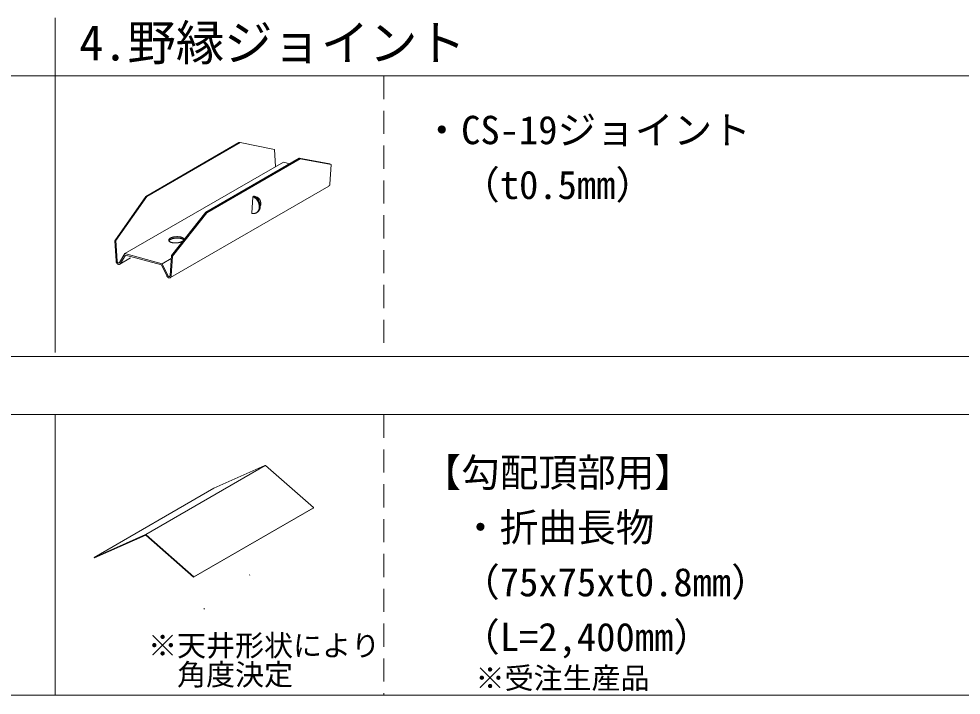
# Model space of a CAD drawing. Units: millimetres on the paper, enlarged 50 times, with parts at other scales. Extents: x -9752 to 9748, y -6991 to 6878.
# Drawn here: x -7314 to -4877, y 3502 to 5250 of the extents above; entities that cross this region are included whole.
import ezdxf
from ezdxf.enums import TextEntityAlignment as Align

# ---------------------------------------------------------------- set-up
doc = ezdxf.new("R2010")
doc.units = ezdxf.units.MM
doc.header["$LTSCALE"] = 50
doc.linetypes.add('DASHED1', pattern=[1.8, 1.2, -0.6])
for name, color, linetype, lineweight in [('1-1_中線', 7, 'Continuous', 18), ('1-6_文字', 4, 'Continuous', 9), ('F-6_文字', 7, 'Continuous', 18)]:
    doc.layers.add(name, color=color, linetype=linetype, lineweight=lineweight)
doc.styles.add('ＭＳ ゴシック', font='')
doc.styles.get('ＭＳ ゴシック').set_extended_font_data('MS Gothic')

msp = doc.modelspace()

# ---------------------------------------------------------------- linework, layer by layer
at = {"layer": '1-1_中線'}
for p, q in [((-6986.31, 4791.02), (-6745.06, 4930.3)), ((-6983.27, 4791.22), (-6742.02, 4930.5)), ((-6745.06, 4930.3), (-6742.02, 4930.5)), ((-6653.21, 4912.78), (-6742.02, 4930.5)), ((-6653.21, 4912.78), (-6650.27, 4868.23)), ((-7039.89, 4643.29), (-6629.77, 4880.07)), ((-6831, 4750.42), (-6589.75, 4889.7)), ((-6827.99, 4748.58), (-6586.64, 4887.92)), ((-6613.83, 4875.8), (-6629.77, 4880.07)), ((-6589.75, 4889.7), (-6586.68, 4887.93)), ((-6589.75, 4889.7), (-6509.63, 4875.32)), ((-6586.68, 4887.93), (-6506.59, 4873.5)), ((-6509.63, 4875.32), (-6506.56, 4873.55)), ((-6506.59, 4873.57), (-6510.04, 4822.99)), ((-6922.42, 4581.29), (-6512.56, 4817.92)), ((-6986.31, 4791.02), (-7066.44, 4676.83)), ((-7063.4, 4677.03), (-6983.27, 4791.22)), ((-6986.31, 4791.02), (-6983.27, 4791.22)), ((-6709.26, 4790.18), (-6712.16, 4747.75)), ((-6709.24, 4790.51), (-6706.82, 4791.9)), ((-6919.76, 4638.47), (-6831, 4750.42)), ((-6827.93, 4748.65), (-6916.72, 4636.71)), ((-6831, 4750.42), (-6827.93, 4748.65)), ((-6700.34, 4748.59), (-6697.87, 4750.02)), ((-7066.44, 4676.83), (-7063.4, 4677.03)), ((-7066.44, 4676.83), (-7062.99, 4624.48)), ((-7063.4, 4677.03), (-7059.88, 4623.66)), ((-7025.27, 4632.14), (-7053.12, 4616.06)), ((-7038.15, 4639.25), (-7051.43, 4617.75)), ((-6945, 4614.29), (-7038.15, 4639.25)), ((-6919.76, 4638.47), (-6923.31, 4586.5)), ((-6916.72, 4636.71), (-6920.17, 4586.21)), ((-6919.79, 4638.48), (-6916.72, 4636.71)), ((-6945, 4614.29), (-6931.68, 4585.57)), ((-6943.26, 4617.39), (-6920.73, 4630.4)), ((-6943.26, 4617.39), (-6929.1, 4586.88)), ((-6986.28, 3917.53), (-6677.32, 4095.9)), ((-6677.85, 4095.76), (-6809.83, 4037.1)), ((-6675.97, 4095.47), (-6552.38, 3986.96)), ((-7119.13, 3858.53), (-6809.83, 4037.1)), ((-6862.45, 3807.3), (-6553.15, 3985.87)), ((-6553.15, 3985.87), (-6552.27, 3986.87)), ((-6552.38, 3986.96), (-6552.27, 3986.87)), ((-6987.15, 3917.19), (-7119.13, 3858.53)), ((-7119.13, 3858.53), (-7118.47, 3857.05)), ((-6717.71, 3812.45), (-6716.84, 3813.45)), ((-6716.84, 3813.45), (-6716.94, 3813.54)), ((-6716.94, 3813.54), (-6716.84, 3813.45))]:
    msp.add_line(p, q, dxfattribs=at)
for points in [[(-6943.26, 4617.39), (-7039.89, 4643.29), (-7054.15, 4620.2)], [(-6985.26, 3916.9), (-6861.57, 3808.3), (-6552.27, 3986.87), (-6552.38, 3986.96)], [(-6862.45, 3807.3), (-6986.11, 3915.88), (-7118.47, 3857.05)]]:
    msp.add_lwpolyline(points, dxfattribs=at)
for centre, radius, start, end in [((-6514.75, 4821.69), 4.36, 299.82747, 304.89513), ((-6514.81, 4821.77), 4.45, 304.90189, 311.44078), ((-6514.92, 4821.89), 4.62, 311.44643, 317.82651), ((-6515.1, 4822.05), 4.86, 317.83067, 323.99939), ((-6515.35, 4822.23), 5.17, 324.00197, 329.92337), ((-6515.67, 4822.42), 5.54, 329.92445, 335.57913), ((-6516.05, 4822.59), 5.96, 335.57898, 340.96216), ((-6516.49, 4822.75), 6.43, 340.96106, 346.07968), ((-6516.98, 4822.87), 6.93, 346.07793, 350.94751), ((-6517.49, 4822.95), 7.45, 350.94533, 355.5871), ((-6518, 4822.99), 7.96, 355.58469, 0.02333), ((-6715.29, 4772.86), 18.66, 65.82633, 71.05923), ((-6715.89, 4771.53), 20.12, 60.85163, 65.82784), ((-6707.49, 4772.84), 19.08, 336.48571, 88.0032), ((-6712.88, 4774.25), 18.66, 65.82633, 71.05923), ((-6716.64, 4770.19), 21.66, 56.11511, 60.85366), ((-6713.48, 4772.92), 20.12, 60.85163, 65.82784), ((-6717.5, 4768.9), 23.21, 51.5931, 56.11744), ((-6714.22, 4771.58), 21.66, 56.11511, 60.85366), ((-6718.45, 4767.7), 24.74, 47.25964, 51.59559), ((-6715.09, 4770.29), 23.21, 51.5931, 56.11744), ((-6719.43, 4766.63), 26.19, 43.08772, 47.26218), ((-6716.04, 4769.09), 24.74, 47.25964, 51.59559), ((-6720.4, 4765.73), 27.51, 39.05018, 43.09025), ((-6717.02, 4768.03), 26.19, 43.08772, 47.26218), ((-6721.28, 4765.02), 28.64, 35.12023, 39.05267), ((-6717.98, 4767.12), 27.51, 39.05018, 43.09025), ((-6722.02, 4764.49), 29.55, 31.2716, 35.12266), ((-6722.58, 4764.15), 30.21, 27.4786, 31.27398), ((-6718.87, 4766.41), 28.64, 35.12023, 39.05267), ((-6722.91, 4763.98), 30.57, 23.716, 27.48095), ((-6719.61, 4765.88), 29.55, 31.2716, 35.12266), ((-6720.17, 4765.54), 30.21, 27.4786, 31.27398), ((-6720.49, 4765.37), 30.57, 23.716, 27.48095), ((-6720.55, 4765.34), 30.64, 19.95884, 23.71833), ((-6708.48, 4761.7), 15.5, 320.0944, 326.0158), ((-6709.4, 4762.32), 16.61, 326.01688, 331.67156), ((-6705.36, 4762.5), 14.58, 313.9231, 320.09182), ((-6722.97, 4763.95), 30.64, 19.95884, 23.71833), ((-6710.52, 4762.92), 17.89, 331.67141, 337.05459), ((-6706.07, 4763.09), 15.5, 320.0944, 326.0158), ((-6722.74, 4764.03), 30.4, 16.1822, 19.96117), ((-6711.81, 4763.47), 19.29, 337.05349, 342.17211), ((-6722.23, 4764.18), 29.87, 12.36099, 16.18456), ((-6713.24, 4763.93), 20.79, 342.17036, 347.03994), ((-6706.99, 4763.71), 16.61, 326.01688, 331.67156), ((-6721.45, 4764.35), 29.07, 8.46977, 12.3634), ((-6714.75, 4764.28), 22.34, 347.03776, 351.67953), ((-6720.42, 4764.5), 28.03, 4.48251, 8.47222), ((-6716.28, 4764.5), 23.89, 351.67712, 356.11576), ((-6719.18, 4764.6), 26.78, 0.37267, 4.48502), ((-6717.78, 4764.6), 25.39, 356.11324, 0.37522), ((-6708.11, 4764.31), 17.89, 331.67141, 337.05459), ((-6720.33, 4765.42), 30.4, 16.1822, 19.96117), ((-6709.4, 4764.86), 19.29, 337.05349, 342.17211), ((-6719.82, 4765.57), 29.87, 12.36099, 16.18456), ((-6710.83, 4765.32), 20.79, 342.17036, 347.03994), ((-6719.04, 4765.74), 29.07, 8.46977, 12.3634), ((-6712.34, 4765.67), 22.34, 347.03776, 351.67953), ((-6718, 4765.89), 28.03, 4.48251, 8.47222), ((-6713.87, 4765.89), 23.89, 351.67712, 356.11576), ((-6716.76, 4765.99), 26.78, 0.37267, 4.48502), ((-6715.37, 4766), 25.39, 356.11324, 0.37522), ((-6706.54, 4764.13), 17.31, 251.0585, 256.56022), ((-6706.82, 4762.96), 16.11, 256.56057, 262.33332), ((-6706.95, 4761.94), 15.08, 262.33503, 268.36796), ((-6706.98, 4761.1), 14.24, 268.37124, 274.63784), ((-6706.93, 4760.48), 13.62, 274.64269, 281.09962), ((-6706.85, 4760.08), 13.21, 281.10581, 287.69393), ((-6706.8, 4759.91), 13.03, 287.701, 294.34913), ((-6706.82, 4759.96), 13.08, 294.35639, 300.98756), ((-6706.97, 4760.19), 13.36, 300.99432, 307.53321), ((-6707.27, 4760.59), 13.86, 307.53886, 313.91894), ((-6704.41, 4761.35), 13.08, 300, 300.98756), ((-6704.56, 4761.59), 13.36, 300.99432, 307.53321), ((-6707.77, 4761.11), 14.58, 313.9231, 320.09182), ((-6704.86, 4761.98), 13.86, 307.53886, 313.91894), ((-6922.48, 4677.83), 4.36, 151.36942, 161.50778), ((-6921.45, 4677.27), 5.53, 142.71718, 151.36855), ((-6920.13, 4676.26), 7.19, 135.47275, 142.73407), ((-6918.57, 4674.73), 9.38, 129.40991, 135.49461), ((-6916.85, 4672.64), 12.08, 124.29356, 129.43045), ((-6915.03, 4670), 15.29, 119.92021, 124.31068), ((-6915.03, 4666.43), 15.29, 119.92021, 124.31068), ((-6913.22, 4666.84), 18.93, 116.12608, 119.93381), ((-6913.22, 4663.27), 18.93, 116.12608, 119.93381), ((-6911.46, 4663.28), 22.9, 112.78308, 116.13669), ((-6911.46, 4659.71), 22.9, 112.78308, 116.13669), ((-6909.84, 4659.44), 27.07, 109.79166, 112.79134), ((-6909.84, 4655.87), 27.07, 109.79166, 112.79134), ((-6908.42, 4655.48), 31.28, 107.07413, 109.79814), ((-6908.42, 4651.91), 31.28, 107.07413, 109.79814), ((-6907.21, 4651.58), 35.36, 104.56903, 107.0793), ((-6907.21, 4648.01), 35.36, 104.56903, 107.0793), ((-6906.26, 4647.93), 39.13, 102.22694, 104.57324), ((-6906.26, 4644.36), 39.13, 102.22694, 104.57324), ((-6905.56, 4644.72), 42.42, 100.0071, 102.23045), ((-6905.56, 4641.15), 42.42, 100.0071, 102.23045), ((-6905.1, 4642.1), 45.08, 97.87495, 100.01012), ((-6905.1, 4638.53), 45.08, 97.87495, 100.01012), ((-6904.84, 4640.23), 46.97, 95.80028, 97.87766), ((-6904.84, 4636.66), 46.97, 95.80028, 97.87766), ((-6904.73, 4639.19), 48.01, 93.75552, 95.80278), ((-6904.73, 4635.62), 48.01, 93.75552, 95.80278), ((-6904.72, 4639.06), 48.15, 91.71452, 93.75795), ((-6904.72, 4635.49), 48.15, 91.71452, 93.75795), ((-6904.74, 4639.83), 47.37, 89.65132, 91.71701), ((-6904.74, 4636.26), 47.37, 89.65132, 91.71701), ((-6904.73, 4641.48), 45.72, 87.53889, 89.65396), ((-6904.73, 4637.91), 45.72, 87.53889, 89.65396), ((-6904.62, 4643.92), 43.28, 85.34792, 87.54181), ((-6904.62, 4640.35), 43.28, 85.34792, 87.54181), ((-6904.37, 4647.03), 40.16, 83.04527, 85.35127), ((-6904.37, 4643.46), 40.16, 83.04527, 85.35127), ((-6903.92, 4650.65), 36.52, 80.59222, 83.04926), ((-6903.92, 4647.07), 36.52, 80.59222, 83.04926), ((-6903.27, 4654.6), 32.51, 77.94211, 80.59708), ((-6903.27, 4651.03), 32.51, 77.94211, 80.59708), ((-6902.39, 4658.7), 28.32, 75.03722, 77.9482), ((-6902.39, 4655.12), 28.32, 75.03722, 77.9482), ((-6901.3, 4662.75), 24.12, 71.80536, 75.04512), ((-6901.3, 4659.18), 24.12, 71.80536, 75.04512), ((-6900.03, 4666.59), 20.08, 68.15381, 71.81525), ((-6900.03, 4663.02), 20.08, 68.15381, 71.81525), ((-6898.64, 4670.07), 16.33, 63.9637, 68.16646), ((-6898.64, 4666.5), 16.33, 63.9637, 68.16646), ((-6897.16, 4673.07), 12.98, 59.08292, 63.97975), ((-6897.16, 4669.5), 12.98, 59.08292, 63.97975), ((-6895.69, 4675.53), 10.12, 53.32118, 59.10254), ((-6895.69, 4671.96), 10.12, 53.32118, 59.10254), ((-6894.29, 4677.4), 7.78, 46.45398, 53.34308), ((-6894.29, 4673.83), 7.78, 46.45398, 53.34308), ((-6893.04, 4678.71), 5.97, 38.25113, 46.47336), ((-6892.01, 4679.53), 4.66, 28.55573, 38.2572), ((-6891.26, 4679.93), 3.81, 17.43158, 28.53247), ((-6891.11, 4680.12), 3.64, 341.54239, 352.98866), ((-6890.85, 4680.07), 3.37, 5.32489, 17.36942), ((-6890.79, 4680.08), 3.31, 353.06073, 5.23947), ((-6923.48, 4678.1), 3.31, 173.06073, 185.23947), ((-6923.43, 4678.11), 3.37, 185.32489, 197.36942), ((-6923.16, 4678.06), 3.64, 161.54239, 172.98866), ((-6923.01, 4678.25), 3.81, 197.43158, 208.53247), ((-6922.27, 4678.66), 4.66, 208.55573, 218.2572), ((-6921.45, 4673.7), 5.53, 142.71718, 151.36855), ((-6922.48, 4674.26), 4.36, 151.36942, 151.43828), ((-6921.24, 4679.47), 5.97, 218.25113, 226.47336), ((-6920.13, 4672.69), 7.19, 135.47275, 142.73407), ((-6919.98, 4680.78), 7.78, 226.45398, 233.34308), ((-6918.57, 4671.16), 9.38, 129.40991, 135.49461), ((-6918.59, 4682.65), 10.12, 233.32118, 239.10254), ((-6916.85, 4669.07), 12.08, 124.29356, 129.43045), ((-6917.11, 4685.11), 12.98, 239.08292, 243.97975), ((-6915.64, 4688.11), 16.33, 243.9637, 248.16646), ((-6914.24, 4691.59), 20.08, 248.15381, 251.81525), ((-6912.98, 4695.43), 24.12, 251.80536, 255.04512), ((-6911.89, 4699.49), 28.32, 255.03722, 257.9482), ((-6911.01, 4703.58), 32.51, 257.94211, 260.59708), ((-6910.35, 4707.54), 36.52, 260.59222, 263.04926), ((-6909.91, 4711.15), 40.16, 263.04527, 265.35127), ((-6909.65, 4714.26), 43.28, 265.34792, 267.54181), ((-6909.55, 4716.7), 45.72, 267.53889, 269.65396), ((-6909.53, 4718.35), 47.37, 269.65132, 271.71701), ((-6909.56, 4719.12), 48.15, 271.71452, 273.75795), ((-6909.54, 4718.99), 48.01, 273.75552, 275.80278), ((-6909.44, 4717.95), 46.97, 275.80028, 277.87766), ((-6909.18, 4716.08), 45.08, 277.87495, 280.01012), ((-6908.71, 4713.47), 42.42, 280.0071, 282.23045), ((-6908.01, 4710.25), 39.13, 282.22694, 284.57324), ((-6907.06, 4706.6), 35.36, 284.56903, 287.0793), ((-6905.86, 4702.71), 31.28, 287.07413, 289.79814), ((-6904.43, 4698.74), 27.07, 289.79166, 292.79134), ((-6902.81, 4694.9), 22.9, 292.78308, 296.13669), ((-6901.06, 4691.34), 18.93, 296.12608, 299.93381), ((-6899.24, 4688.19), 15.29, 299.92021, 304.31068), ((-6897.43, 4685.54), 12.08, 304.29356, 308.01243), ((-6893.04, 4675.14), 5.97, 38.25113, 46.47336), ((-6892.01, 4675.95), 4.66, 32.21674, 38.2572), ((-6891.8, 4680.35), 4.36, 341.02179, 341.50778), ((-7054.52, 4624.48), 8.46, 180.02081, 184.28279), ((-7054.06, 4624.51), 8.93, 184.28024, 188.39259), ((-7053.65, 4624.57), 9.34, 188.39008, 192.37979), ((-7053.31, 4624.65), 9.69, 192.37733, 196.27097), ((-7053.05, 4624.72), 9.96, 196.26855, 200.09213), ((-7052.89, 4624.78), 10.13, 200.08977, 203.86874), ((-7052.81, 4624.81), 10.21, 203.86641, 207.6259), ((-7052.83, 4624.8), 10.19, 207.62357, 211.38852), ((-7052.94, 4624.74), 10.07, 211.38617, 215.18155), ((-7053.11, 4624.61), 9.85, 215.17917, 219.03023), ((-7053.35, 4624.42), 9.55, 219.0278, 222.96024), ((-7053.63, 4624.16), 9.17, 222.95775, 226.99782), ((-7055.65, 4623.64), 4.23, 180.02081, 184.28279), ((-7053.93, 4623.84), 8.73, 226.99529, 231.16975), ((-7055.42, 4623.66), 4.46, 184.28024, 188.39259), ((-7055.21, 4623.69), 4.67, 188.39008, 192.37979), ((-7055.04, 4623.73), 4.84, 192.37733, 196.27097), ((-7054.91, 4623.77), 4.98, 196.26855, 200.09213), ((-7054.83, 4623.8), 5.07, 200.08977, 203.86874), ((-7054.79, 4623.81), 5.11, 203.86641, 207.6259), ((-7054.23, 4623.46), 8.25, 231.16721, 235.50316), ((-7054.8, 4623.81), 5.1, 207.62357, 211.38852), ((-7054.86, 4623.77), 5.04, 211.38617, 215.18155), ((-7054.95, 4623.71), 4.93, 215.17917, 219.03023), ((-7054.52, 4623.04), 7.74, 235.50067, 240.02501), ((-7055.06, 4623.62), 4.77, 219.0278, 222.96024), ((-7055.2, 4623.49), 4.58, 222.95775, 226.99782), ((-7054.78, 4622.6), 7.22, 240.02267, 244.76123), ((-7055.35, 4623.33), 4.37, 226.99529, 231.16975), ((-7055.5, 4623.14), 4.12, 231.16721, 235.50316), ((-7054.99, 4622.13), 6.71, 244.7592, 249.73541), ((-7055.65, 4622.93), 3.87, 235.50067, 240.02501), ((-7055.78, 4622.7), 3.61, 240.02267, 244.76123), ((-7055.88, 4622.47), 3.35, 244.7592, 249.73541), ((-7055.16, 4621.68), 6.22, 249.7339, 254.9668), ((-7055.97, 4622.24), 3.11, 249.7339, 254.9668), ((-7056.03, 4622.03), 2.88, 254.96606, 260.46779), ((-7055.28, 4621.24), 5.77, 254.96606, 260.46779), ((-7056.06, 4621.83), 2.68, 260.46814, 266.24089), ((-7055.35, 4620.85), 5.37, 260.46814, 266.24089), ((-7056.07, 4621.66), 2.51, 266.2426, 272.27553), ((-7056.07, 4621.52), 2.37, 272.27881, 278.54541), ((-7056.05, 4621.41), 2.27, 278.55026, 285.00719), ((-7055.37, 4620.5), 5.03, 266.2426, 272.27553), ((-7056.03, 4621.35), 2.2, 285.01338, 291.6015), ((-7056.02, 4621.32), 2.17, 291.60857, 298.2567), ((-7055.36, 4620.22), 4.75, 272.27881, 278.54541), ((-7056.03, 4621.33), 2.18, 298.26396, 304.89513), ((-7056.05, 4621.37), 2.23, 304.90189, 311.44078), ((-7055.33, 4620.02), 4.54, 278.55026, 285.00719), ((-7056.11, 4621.43), 2.31, 311.44643, 317.82651), ((-7056.2, 4621.51), 2.43, 317.83067, 323.99939), ((-7056.32, 4621.6), 2.58, 324.00197, 327.12914), ((-7055.29, 4619.89), 4.4, 285.01338, 291.6015), ((-7055.27, 4619.83), 4.34, 291.60857, 298.2567), ((-7055.28, 4619.85), 4.36, 298.26396, 304.89513), ((-7055.33, 4619.92), 4.45, 304.90189, 311.44078), ((-7055.44, 4620.05), 4.62, 311.44643, 317.82651), ((-7055.62, 4620.21), 4.86, 317.83067, 323.99939), ((-7055.87, 4620.39), 5.17, 324.00197, 329.33318), ((-6922.41, 4589.87), 10.21, 204.72354, 207.6259), ((-6922.43, 4589.86), 10.19, 207.62357, 211.38852), ((-6922.54, 4589.8), 10.07, 211.38617, 215.18155), ((-6922.71, 4589.67), 9.85, 215.17917, 219.03023), ((-6922.95, 4589.48), 9.55, 219.0278, 222.96024), ((-6923.23, 4589.22), 9.17, 222.95775, 226.99782), ((-6923.53, 4588.9), 8.73, 226.99529, 231.16975), ((-6924.43, 4588.86), 5.07, 202.94537, 203.86874), ((-6924.39, 4588.87), 5.11, 203.86641, 207.6259), ((-6924.4, 4588.87), 5.1, 207.62357, 211.38852), ((-6924.46, 4588.83), 5.04, 211.38617, 215.18155), ((-6924.55, 4588.77), 4.93, 215.17917, 219.03023), ((-6924.66, 4588.68), 4.77, 219.0278, 222.96024), ((-6924.8, 4588.55), 4.58, 222.95775, 226.99782), ((-6924.95, 4588.39), 4.37, 226.99529, 231.16975), ((-6925.1, 4588.2), 4.12, 231.16721, 235.50316), ((-6925.25, 4587.99), 3.87, 235.50067, 240.02501), ((-6925.38, 4587.76), 3.61, 240.02267, 244.76123), ((-6925.48, 4587.53), 3.35, 244.7592, 249.73541), ((-6925.57, 4587.3), 3.11, 249.7339, 254.9668), ((-6925.63, 4587.09), 2.88, 254.96606, 260.46779), ((-6925.66, 4586.89), 2.68, 260.46814, 266.24089), ((-6925.67, 4586.72), 2.51, 266.2426, 272.27553), ((-6925.67, 4586.58), 2.37, 272.27881, 278.54541), ((-6925.65, 4586.47), 2.27, 278.55026, 285.00719), ((-6925.63, 4586.41), 2.2, 285.01338, 291.6015), ((-6925.62, 4586.38), 2.17, 291.60857, 298.2567), ((-6925.63, 4586.39), 2.18, 298.26396, 304.89513), ((-6925.65, 4586.43), 2.23, 304.90189, 311.44078), ((-6925.71, 4586.49), 2.31, 311.44643, 317.82651), ((-6925.8, 4586.57), 2.43, 317.83067, 323.99939), ((-6925.92, 4586.66), 2.58, 324.00197, 329.92337), ((-6926.08, 4586.75), 2.77, 329.92445, 335.57913), ((-6926.28, 4586.84), 2.98, 335.57898, 340.96216), ((-6926.5, 4586.92), 3.21, 340.96106, 346.07968), ((-6926.74, 4586.98), 3.46, 346.07793, 350.94751), ((-6926.99, 4587.02), 3.72, 350.94533, 352.02985), ((-6925.22, 4585.27), 4.86, 317.83067, 323.99939), ((-6925.47, 4585.45), 5.17, 324.00197, 329.92337), ((-6925.79, 4585.63), 5.54, 329.92445, 335.57913), ((-6926.18, 4585.81), 5.96, 335.57898, 340.96216), ((-6926.62, 4585.96), 6.43, 340.96106, 346.07968), ((-6927.1, 4586.08), 6.93, 346.07793, 350.94751), ((-6927.61, 4586.16), 7.45, 350.94533, 355.5871), ((-6928.13, 4586.2), 7.96, 355.58469, 0.02333), ((-6923.83, 4588.52), 8.25, 231.16721, 235.50316), ((-6924.12, 4588.1), 7.74, 235.50067, 240.02501), ((-6924.38, 4587.65), 7.22, 240.02267, 244.76123), ((-6924.59, 4587.19), 6.71, 244.7592, 249.73541), ((-6924.76, 4586.74), 6.22, 249.7339, 254.9668), ((-6924.88, 4586.3), 5.77, 254.96606, 260.46779), ((-6924.95, 4585.9), 5.37, 260.46814, 266.24089), ((-6924.97, 4585.56), 5.03, 266.2426, 272.27553), ((-6924.96, 4585.28), 4.75, 272.27881, 278.54541), ((-6924.93, 4585.08), 4.54, 278.55026, 285.00719), ((-6924.89, 4584.95), 4.4, 285.01338, 291.6015), ((-6924.87, 4584.89), 4.34, 291.60857, 298.2567), ((-6924.88, 4584.91), 4.36, 298.26396, 304.89513), ((-6924.93, 4584.98), 4.45, 304.90189, 311.44078), ((-6925.04, 4585.11), 4.62, 311.44643, 317.82651), ((-6677.13, 4094.15), 1.77, 48.71529, 113.96271), ((-6986.43, 3915.57), 1.77, 48.71529, 113.96271)]:
    msp.add_arc(centre, radius, start, end, dxfattribs=at)
at = {"layer": 'F-6_文字', "color": 3}
for p, q in [((-7220.42, 5252.5), (-7220.42, 4387.5)), ((-9626.67, 5102.5), (-1.67, 5102.5)), ((-9626.67, 4377.5), (-1.67, 4377.5)), ((-9626.67, 4227.5), (-1.67, 4227.5)), ((-7220.42, 4227.5), (-7220.42, 3502.5)), ((-9626.67, 3502.5), (-1.67, 3502.5))]:
    msp.add_line(p, q, dxfattribs=at)
at = {"layer": 'F-6_文字', "color": 4, "linetype": 'DASHED1', "lineweight": 9}
for p, q in [((-6370.42, 5102.5), (-6370.42, 4387.5)), ((-6370.42, 4227.5), (-6370.42, 3502.5))]:
    msp.add_line(p, q, dxfattribs=at)
at = {"layer": 'F-6_文字'}
msp.add_line((-6834.35, 3726.21), (-6835.58, 3724.81), dxfattribs=at)

# ---------------------------------------------------------------- texts
at = {"layer": '1-6_文字', "style": 'ＭＳ ゴシック'}
for s, height, p in [(' 4.野縁ジョイント', 91.64, (-7220.42, 5115)), ('・CS-19ジョイント', 73.31, (-6270.42, 4904.17)), ('（t0.5mm）', 73.31, (-6170.42, 4762.5)), ('【勾配頂部用】', 73.31, (-6270.42, 4019.17)), ('・折曲長物', 73.31, (-6170.42, 3877.5)), ('（75x75xt0.8mm）', 73.31, (-6170.42, 3735.83)), ('（L=2,400mm）', 73.31, (-6170.42, 3594.17)), ('※天井形状により', 54.99, (-6980.09, 3586.69)), ('\u3000角度決定', 54.99, (-6980.09, 3511.69)), (' ※受注生産品', 54.99, (-6170.42, 3502.5))]:
    msp.add_text(s, height=height, dxfattribs=at).set_placement(p, align=Align.BOTTOM_LEFT)

doc.saveas('drawing.dxf')
